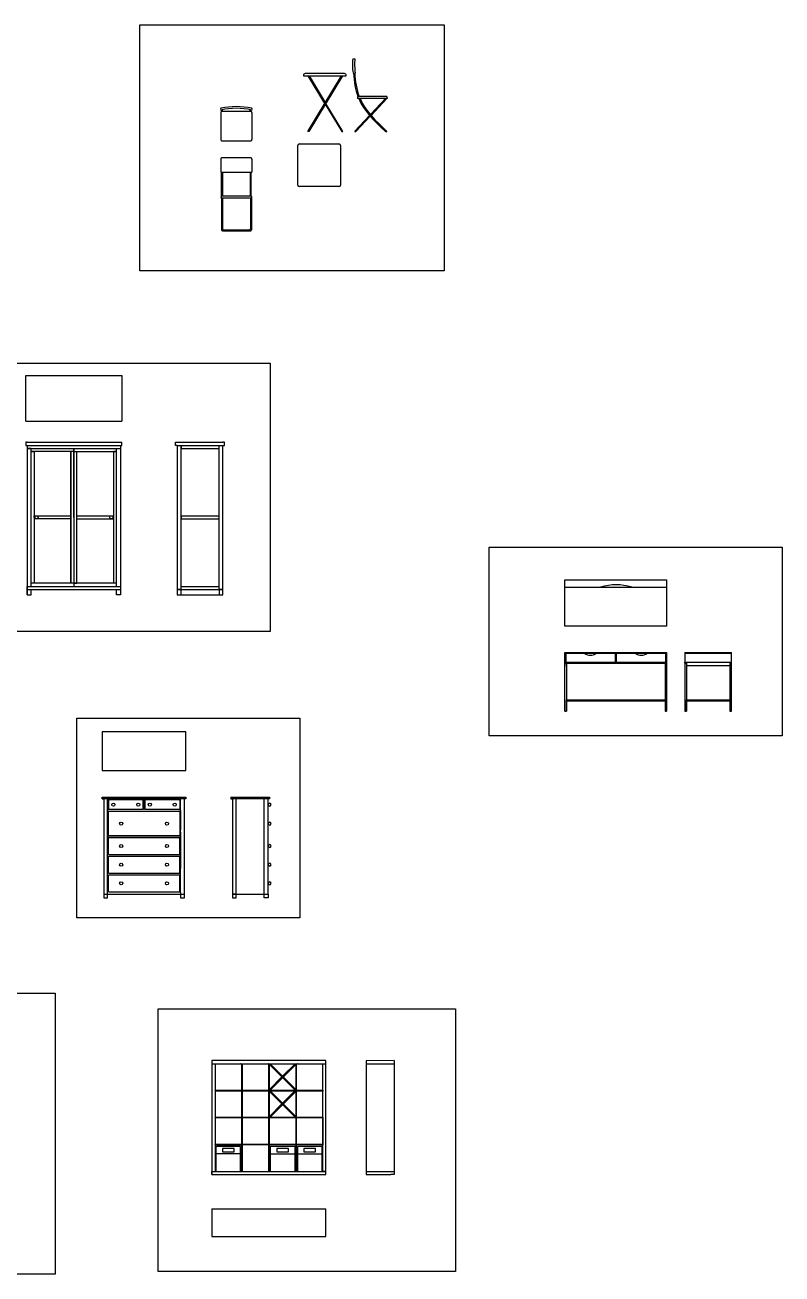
# Model space of a CAD drawing. Header units: millimetres. Extents: x -590 to 14421, y -527 to 4753.
# Drawn here: x 10113 to 11089, y 2649 to 4260 of the extents above; entities that cross this region are included whole.
import ezdxf

# ---------------------------------------------------------------- set-up
doc = ezdxf.new("R2010")
doc.units = ezdxf.units.MM

msp = doc.modelspace()

# ---------------------------------------------------------------- linework, layer by layer
for p, q in [((10535.711, 4216.854), (10538.304, 4216.854)), ((10479.312, 4194.853), (10500.21, 4160.282)), ((10536.035, 4198.234), (10538.737, 4198.543)), ((10579.711, 4165.354), (10541.706, 4165.354)), ((10580.279, 4165.354), (10541.706, 4165.354)), ((10579.711, 4167.854), (10542.29, 4167.854)), ((10558.317, 4144.68), (10577.773, 4165.354)), ((10559.239, 4143.6), (10579.711, 4165.354)), ((10365.483, 4147.615), (10365.483, 4112.13)), ((10366.483, 4148.814), (10366.483, 4150.832)), ((10404.604, 4148.814), (10366.483, 4148.814)), ((10367.683, 4148.814), (10367.683, 4151.077)), ((10403.404, 4148.814), (10403.404, 4151.054)), ((10404.604, 4148.814), (10404.604, 4150.807)), ((10405.604, 4147.386), (10405.604, 4112.549)), ((10538.338, 4123.45), (10557.275, 4143.573)), ((10539.998, 4123.154), (10558.195, 4142.491)), ((10366.483, 4110.951), (10404.604, 4110.951)), ((10538.721, 4122.854), (10539.354, 4122.854)), ((10578.168, 4122.854), (10579.136, 4122.854)), ((10579.711, 4122.854), (10579.711, 4122.854)), ((10464.796, 4053.797), (10464.796, 4104.797)), ((10466.796, 4106.797), (10517.796, 4106.797)), ((10519.796, 4104.797), (10519.796, 4053.797)), ((10365.483, 4087.372), (10365.483, 4070.554)), ((10404.104, 4088.872), (10367.017, 4088.872)), ((10405.604, 4087.338), (10405.604, 4070.554)), ((10366.483, 4070.554), (10365.483, 4070.554)), ((10366.483, 4039.852), (10366.483, 4070.554)), ((10366.483, 4070.554), (10404.604, 4070.547)), ((10367.683, 4070.554), (10367.796, 4039.872)), ((10403.404, 4070.547), (10403.428, 4039.872)), ((10404.604, 4039.86), (10404.604, 4070.547)), ((10404.604, 4070.547), (10405.604, 4070.547)), ((10517.796, 4051.797), (10466.796, 4051.797)), ((10365.563, 4037.372), (10405.563, 4037.372)), ((10366.483, 4039.852), (10404.611, 4039.852)), ((10366.483, 4037.372), (10366.483, 3995.826)), ((10367.783, 4037.372), (10367.783, 3997.18)), ((10403.539, 4037.372), (10403.539, 3997.14)), ((10404.839, 4037.372), (10404.839, 3995.839)), ((10366.483, 4015.563), (10367.783, 4015.563)), ((10403.539, 4015.563), (10404.839, 4015.563)), ((10367.45, 3994.872), (10403.885, 3994.872)), ((10368.752, 3996.172), (10402.531, 3996.172)), ((10113.871, 3749.148), (10113.871, 3808.148)), ((10113.871, 3808.148), (10237.893, 3808.148)), ((10237.893, 3808.148), (10237.893, 3749.148)), ((10113.871, 3749.148), (10237.893, 3749.148)), ((10115.893, 3722.093), (10113.893, 3722.093)), ((10113.893, 3722.093), (10113.896, 3721.978)), ((10113.896, 3721.978), (10113.896, 3717.978)), ((10113.896, 3717.978), (10235.893, 3717.978)), ((10115.893, 3722.093), (10235.893, 3722.093)), ((10115.893, 3717.978), (10115.893, 3525.093)), ((10120.893, 3713.978), (10115.893, 3713.978)), ((10115.893, 3713.978), (10235.893, 3713.978)), ((10120.893, 3536.093), (10120.893, 3713.978)), ((10120.893, 3713.978), (10230.893, 3713.978)), ((10175.893, 3709.978), (10120.893, 3709.978)), ((10120.893, 3709.978), (10124.893, 3709.978)), ((10124.893, 3709.978), (10124.893, 3540.093)), ((10175.893, 3709.978), (10171.893, 3709.978)), ((10171.893, 3709.978), (10171.893, 3540.093)), ((10171.893, 3540.093), (10171.893, 3709.978)), ((10175.893, 3625.035), (10175.893, 3713.978)), ((10175.893, 3713.978), (10175.893, 3536.093)), ((10175.893, 3713.978), (10175.893, 3709.978)), ((10175.893, 3709.978), (10230.893, 3709.978)), ((10179.893, 3540.093), (10179.893, 3709.978)), ((10230.893, 3709.978), (10226.893, 3709.978)), ((10226.893, 3709.978), (10226.893, 3540.093)), ((10230.893, 3536.093), (10230.893, 3713.978)), ((10235.893, 3722.093), (10237.893, 3722.093)), ((10235.893, 3717.978), (10235.893, 3525.093)), ((10235.893, 3717.978), (10237.893, 3717.978)), ((10237.893, 3722.093), (10237.893, 3721.978)), ((10237.893, 3717.978), (10237.893, 3721.978)), ((10307.211, 3717.978), (10307.211, 3722.093)), ((10307.211, 3722.093), (10368.211, 3722.093)), ((10309.211, 3717.978), (10307.211, 3717.978)), ((10309.211, 3717.978), (10309.211, 3525.093)), ((10309.211, 3717.978), (10368.211, 3717.978)), ((10314.211, 3532.093), (10314.211, 3717.978)), ((10314.211, 3717.978), (10314.211, 3713.978)), ((10314.211, 3713.978), (10363.211, 3713.978)), ((10363.211, 3532.093), (10363.211, 3717.978)), ((10370.211, 3722.093), (10368.211, 3722.093)), ((10368.211, 3525.093), (10368.211, 3717.978)), ((10368.211, 3717.978), (10370.211, 3717.978)), ((10370.211, 3717.978), (10370.211, 3722.093)), ((10124.893, 3625.035), (10124.893, 3627.035)), ((10124.893, 3627.035), (10171.893, 3627.035)), ((10171.893, 3627.035), (10171.893, 3623.035)), ((10179.893, 3627.035), (10226.893, 3627.035)), ((10314.211, 3627.035), (10363.211, 3627.035)), ((10314.211, 3627.035), (10314.211, 3623.035)), ((10171.893, 3623.035), (10124.893, 3623.035)), ((10179.893, 3623.035), (10226.893, 3623.035)), ((10314.211, 3623.035), (10363.211, 3623.035)), ((10115.893, 3532.093), (10115.893, 3536.093)), ((10115.893, 3536.093), (10235.893, 3536.093)), ((10115.893, 3525.093), (10115.893, 3532.093)), ((10115.893, 3532.093), (10235.893, 3532.093)), ((10175.893, 3540.093), (10120.893, 3540.093)), ((10120.893, 3525.093), (10120.893, 3532.093)), ((10230.893, 3540.093), (10175.893, 3540.093)), ((10175.893, 3540.093), (10179.893, 3540.093)), ((10226.893, 3536.093), (10230.893, 3536.093)), ((10230.893, 3536.093), (10230.893, 3540.093)), ((10230.893, 3525.093), (10230.893, 3532.093)), ((10235.893, 3532.093), (10235.893, 3525.093)), ((10314.211, 3532.093), (10309.211, 3532.093)), ((10309.211, 3532.093), (10368.211, 3532.093)), ((10314.211, 3532.093), (10314.211, 3536.093)), ((10314.211, 3536.093), (10363.211, 3536.093)), ((10314.211, 3525.093), (10314.211, 3532.093)), ((10368.211, 3532.093), (10363.211, 3532.093)), ((10363.211, 3532.093), (10363.211, 3525.093)), ((10368.211, 3525.093), (10368.211, 3532.093)), ((10809.235, 3544.574), (10940.235, 3544.574)), ((10809.235, 3484.574), (10809.235, 3544.574)), ((10809.235, 3535.148), (10940.235, 3535.148)), ((10841.27, 3535.148), (10881.27, 3535.148)), ((10940.235, 3544.574), (10940.235, 3484.574)), ((10115.893, 3525.093), (10120.893, 3525.093)), ((10235.893, 3525.093), (10230.893, 3525.093)), ((10309.211, 3525.093), (10368.211, 3525.093)), ((10309.211, 3525.093), (10314.211, 3525.093)), ((10363.211, 3525.093), (10368.211, 3525.093)), ((10940.235, 3484.574), (10809.235, 3484.574)), ((10809.235, 3450.863), (10940.235, 3450.863)), ((10809.235, 3374.863), (10809.235, 3450.863)), ((10809.235, 3450.863), (10809.235, 3432.863)), ((10809.235, 3450.863), (10809.235, 3449.863)), ((10809.235, 3449.863), (10940.235, 3449.863)), ((10810.229, 3449.863), (10810.229, 3438.096)), ((10810.229, 3449.863), (10875.732, 3449.863)), ((10834.48, 3449.863), (10849.48, 3449.863)), ((10875.732, 3449.863), (10873.732, 3449.863)), ((10873.732, 3449.863), (10873.732, 3438.096)), ((10873.732, 3449.863), (10873.732, 3438.096)), ((10875.732, 3438.096), (10875.732, 3449.863)), ((10940.235, 3449.863), (10939.235, 3449.863)), ((10939.235, 3449.863), (10939.235, 3438.096)), ((10939.235, 3438.096), (10939.235, 3449.863)), ((10940.235, 3450.863), (10940.235, 3450.863)), ((10940.235, 3450.863), (10940.235, 3374.863)), ((10963.883, 3450.863), (11023.883, 3450.863)), ((10963.883, 3450.863), (10963.883, 3374.863)), ((10963.883, 3450.863), (10963.883, 3449.863)), ((10963.883, 3449.863), (11023.883, 3449.863)), ((10973.309, 3449.863), (10973.309, 3450.863)), ((11023.883, 3374.863), (11023.883, 3450.863)), ((10809.235, 3437.096), (10809.235, 3438.096)), ((10809.235, 3438.096), (10940.235, 3438.096)), ((10809.235, 3437.096), (10940.235, 3437.096)), ((10809.235, 3437.096), (10811.235, 3437.096)), ((10811.235, 3437.096), (10811.235, 3374.863)), ((10874.732, 3438.096), (10875.732, 3438.096)), ((10940.235, 3437.096), (10938.235, 3437.096)), ((10938.235, 3437.096), (10938.235, 3374.863)), ((10963.883, 3437.096), (10963.883, 3438.096)), ((10963.883, 3438.096), (11023.883, 3438.096)), ((10963.883, 3437.096), (10965.883, 3437.096)), ((10965.883, 3437.096), (10965.883, 3374.863)), ((10965.883, 3437.096), (10965.883, 3434.096)), ((10965.883, 3434.096), (11021.883, 3434.096)), ((11023.883, 3437.096), (11021.883, 3437.096)), ((11021.883, 3437.096), (11021.883, 3374.863)), ((10811.235, 3374.863), (10811.235, 3389.863)), ((10811.235, 3389.863), (10938.235, 3389.863)), ((10938.235, 3387.863), (10811.235, 3387.863)), ((10938.235, 3389.863), (10938.235, 3387.863)), ((10965.883, 3374.863), (10965.883, 3389.863)), ((10965.883, 3389.863), (11021.883, 3389.863)), ((11021.883, 3387.863), (10965.883, 3387.863)), ((11021.883, 3389.863), (11021.883, 3387.863)), ((10809.235, 3374.863), (10811.235, 3374.863)), ((10938.235, 3374.863), (10940.235, 3374.863)), ((10963.883, 3374.863), (10965.883, 3374.863)), ((11021.883, 3374.863), (11023.883, 3374.863)), ((10320.488, 3348.603), (10212.488, 3348.603)), ((10212.488, 3348.603), (10212.488, 3298.603)), ((10320.488, 3298.603), (10320.488, 3348.603)), ((10212.488, 3298.603), (10320.488, 3298.603)), ((10212.488, 3264.047), (10320.488, 3264.047)), ((10212.488, 3262.047), (10212.488, 3264.047)), ((10320.488, 3262.047), (10212.488, 3262.047)), ((10212.488, 3262.047), (10214.488, 3262.047)), ((10214.488, 3262.047), (10214.488, 3134.047)), ((10219.488, 3141.047), (10219.488, 3262.047)), ((10219.488, 3262.047), (10265.488, 3262.047)), ((10219.488, 3262.047), (10219.488, 3244.047)), ((10219.488, 3262.047), (10219.488, 3247.047)), ((10219.488, 3262.047), (10220.488, 3262.047)), ((10219.488, 3262.047), (10219.488, 3261.047)), ((10220.488, 3261.047), (10220.488, 3248.047)), ((10265.488, 3248.047), (10265.488, 3261.047)), ((10265.488, 3261.047), (10265.488, 3248.047)), ((10267.488, 3261.047), (10267.488, 3248.047)), ((10313.488, 3262.047), (10312.488, 3262.047)), ((10312.488, 3261.047), (10312.488, 3248.047)), ((10313.488, 3141.047), (10313.488, 3262.047)), ((10318.488, 3134.047), (10318.488, 3262.047)), ((10320.488, 3264.047), (10320.488, 3262.047)), ((10378.305, 3264.047), (10378.305, 3262.047)), ((10378.305, 3264.047), (10428.305, 3264.047)), ((10428.305, 3262.047), (10378.305, 3262.047)), ((10378.305, 3262.047), (10380.305, 3262.047)), ((10380.305, 3262.047), (10380.305, 3134.047)), ((10385.305, 3139.063), (10385.305, 3262.047)), ((10421.305, 3139.063), (10421.305, 3262.047)), ((10426.305, 3139.063), (10426.305, 3262.047)), ((10428.305, 3264.047), (10428.305, 3262.047)), ((10219.488, 3244.047), (10219.488, 3219.047)), ((10220.488, 3246.047), (10312.488, 3246.047)), ((10313.488, 3247.047), (10313.488, 3222.047)), ((10219.488, 3222.047), (10219.488, 3197.047)), ((10219.488, 3189.047), (10219.488, 3213.047)), ((10219.488, 3185.047), (10219.488, 3207.047)), ((10220.488, 3214.047), (10312.488, 3214.047)), ((10220.488, 3212.047), (10312.488, 3212.047)), ((10220.488, 3190.047), (10220.488, 3212.047)), ((10312.488, 3190.047), (10312.488, 3212.047)), ((10313.488, 3219.047), (10313.488, 3194.047)), ((10313.488, 3197.047), (10313.488, 3172.047)), ((10219.488, 3141.047), (10219.488, 3181.047)), ((10220.488, 3190.047), (10312.488, 3190.047)), ((10220.488, 3188.047), (10312.488, 3188.047)), ((10220.488, 3166.047), (10220.488, 3188.047)), ((10312.488, 3166.047), (10312.488, 3188.047)), ((10313.488, 3165.047), (10313.488, 3189.047)), ((10313.488, 3163.047), (10313.488, 3185.047)), ((10219.488, 3141.047), (10219.488, 3165.047)), ((10219.488, 3141.047), (10219.488, 3163.047)), ((10220.488, 3166.047), (10312.488, 3166.047)), ((10220.488, 3164.047), (10312.488, 3164.047)), ((10220.488, 3142.047), (10220.488, 3164.047)), ((10312.488, 3142.047), (10312.488, 3164.047)), ((10214.488, 3139.063), (10318.488, 3139.063)), ((10214.488, 3134.047), (10219.488, 3134.047)), ((10219.488, 3134.047), (10219.488, 3141.047)), ((10220.488, 3142.047), (10312.488, 3142.047)), ((10313.488, 3141.047), (10313.488, 3134.047)), ((10313.488, 3134.047), (10318.488, 3134.047)), ((10385.305, 3139.063), (10380.305, 3139.063)), ((10380.305, 3139.063), (10426.305, 3139.063)), ((10380.305, 3134.047), (10385.305, 3134.047)), ((10385.305, 3134.047), (10385.305, 3139.063)), ((10421.305, 3134.047), (10421.305, 3139.063)), ((10421.305, 3139.063), (10426.305, 3139.063)), ((10426.305, 3134.047), (10421.305, 3134.047)), ((10426.305, 3139.063), (10426.305, 3134.047)), ((10501.045, 2924.289), (10354.045, 2924.289)), ((10354.045, 2924.289), (10354.045, 2777.289)), ((10354.045, 2924.289), (10354.045, 2920.289)), ((10354.045, 2920.289), (10501.045, 2920.289)), ((10354.045, 2920.289), (10358.045, 2920.289)), ((10358.045, 2920.289), (10358.045, 2781.289)), ((10358.045, 2920.289), (10358.045, 2887.539)), ((10390.795, 2920.289), (10390.295, 2920.289)), ((10392.302, 2920.289), (10392.302, 2886.039)), ((10393.302, 2886.039), (10393.302, 2920.289)), ((10427.545, 2920.289), (10427.045, 2920.289)), ((10427.045, 2920.289), (10427.045, 2886.039)), ((10428.045, 2886.039), (10428.045, 2920.289)), ((10428.045, 2920.289), (10428.545, 2920.289)), ((10428.045, 2919.284), (10461.116, 2886.039)), ((10462.116, 2887.044), (10429.045, 2920.289)), ((10445.08, 2904.169), (10461.116, 2920.289)), ((10462.116, 2919.284), (10446.08, 2903.164)), ((10462.116, 2920.289), (10462.116, 2886.039)), ((10463.116, 2886.039), (10463.116, 2920.289)), ((10464.295, 2920.289), (10463.795, 2920.289)), ((10497.045, 2781.289), (10497.045, 2920.289)), ((10501.045, 2777.289), (10501.045, 2924.289)), ((10588.771, 2924.289), (10553.057, 2924.1)), ((10553.057, 2924.1), (10553.057, 2777.289)), ((10553.057, 2920.289), (10588.771, 2920.289)), ((10588.771, 2924.289), (10588.771, 2777.289)), ((10428.045, 2887.044), (10444.08, 2903.164)), ((10445.08, 2902.159), (10429.045, 2886.039)), ((10358.045, 2887.539), (10358.045, 2850.789)), ((10358.045, 2885.539), (10358.046, 2886.039)), ((10497.045, 2885.039), (10358.045, 2885.039)), ((10358.046, 2886.039), (10497.045, 2886.039)), ((10392.302, 2885.039), (10392.302, 2851.289)), ((10393.302, 2851.289), (10393.302, 2885.039)), ((10427.045, 2885.039), (10427.045, 2851.289)), ((10428.045, 2886.633), (10428.045, 2886.039)), ((10428.045, 2886.039), (10428.045, 2886.539)), ((10428.045, 2886.039), (10428.545, 2886.039)), ((10428.045, 2851.289), (10428.045, 2885.039)), ((10429.065, 2885.039), (10428.045, 2885.039)), ((10428.045, 2884.534), (10461.116, 2851.289)), ((10429.045, 2885.039), (10429.065, 2885.039)), ((10462.116, 2852.294), (10429.542, 2885.039)), ((10445.08, 2869.419), (10460.618, 2885.039)), ((10462.116, 2884.534), (10446.08, 2868.414)), ((10462.116, 2886.039), (10461.616, 2886.039)), ((10462.116, 2886.039), (10462.116, 2886.539)), ((10462.116, 2885.039), (10462.116, 2851.289)), ((10463.116, 2851.289), (10463.116, 2885.039)), ((10497.045, 2886.039), (10497.045, 2885.039)), ((10428.045, 2852.294), (10444.08, 2868.414)), ((10445.08, 2867.409), (10429.045, 2851.289)), ((10358.045, 2850.789), (10358.045, 2851.289)), ((10358.045, 2851.289), (10497.045, 2851.289)), ((10358.045, 2850.789), (10358.045, 2814.039)), ((10497.102, 2850.291), (10358.045, 2850.291)), ((10392.302, 2850.291), (10392.302, 2816.539)), ((10393.302, 2816.539), (10393.302, 2850.291)), ((10427.045, 2850.291), (10427.045, 2816.539)), ((10428.045, 2816.539), (10428.045, 2850.291)), ((10462.116, 2850.291), (10462.116, 2816.539)), ((10463.116, 2816.539), (10463.116, 2850.291)), ((10497.045, 2851.289), (10497.102, 2850.291)), ((10497.045, 2850.291), (10497.045, 2816.539)), ((10392.302, 2824.902), (10392.302, 2815.539)), ((10358.045, 2816.039), (10358.045, 2816.539)), ((10358.045, 2816.539), (10497.045, 2816.539)), ((10497.045, 2815.539), (10358.045, 2815.539)), ((10358.045, 2814.039), (10358.045, 2781.289)), ((10391.015, 2804.159), (10359.065, 2804.159)), ((10360.352, 2815.539), (10392.302, 2815.539)), ((10367.408, 2811.077), (10367.408, 2806.604)), ((10382.672, 2811.077), (10367.408, 2811.077)), ((10367.408, 2806.604), (10382.672, 2806.604)), ((10382.672, 2806.604), (10382.672, 2811.077)), ((10392.302, 2815.539), (10392.302, 2781.289)), ((10393.302, 2781.289), (10393.302, 2815.539)), ((10427.045, 2815.539), (10427.045, 2781.289)), ((10428.045, 2781.289), (10428.045, 2815.539)), ((10429.244, 2804.159), (10461.194, 2804.159)), ((10437.587, 2811.077), (10437.587, 2806.604)), ((10452.851, 2811.077), (10437.587, 2811.077)), ((10437.587, 2806.604), (10452.851, 2806.604)), ((10452.851, 2806.604), (10452.851, 2811.077)), ((10461.194, 2813.522), (10461.194, 2804.159)), ((10462.116, 2815.539), (10462.116, 2781.289)), ((10463.116, 2781.289), (10463.116, 2815.539)), ((10464.116, 2804.159), (10496.066, 2804.159)), ((10472.459, 2811.077), (10472.459, 2806.604)), ((10487.723, 2811.077), (10472.459, 2811.077)), ((10472.459, 2806.604), (10487.723, 2806.604)), ((10487.723, 2806.604), (10487.723, 2811.077)), ((10496.066, 2813.522), (10496.066, 2804.159)), ((10497.045, 2816.539), (10497.045, 2815.539)), ((10354.045, 2777.289), (10354.045, 2781.289)), ((10354.045, 2781.289), (10501.045, 2781.289)), ((10354.045, 2777.289), (10501.045, 2777.289)), ((10390.295, 2781.289), (10391.295, 2781.289)), ((10427.045, 2781.289), (10428.045, 2781.289)), ((10463.795, 2781.289), (10464.795, 2781.289)), ((10501.045, 2781.289), (10497.045, 2781.289)), ((10553.057, 2781.289), (10588.771, 2781.289)), ((10553.057, 2777.289), (10557.057, 2777.289)), ((10557.057, 2777.289), (10584.771, 2777.289)), ((10588.771, 2777.289), (10584.771, 2777.289)), ((10354.045, 2732.933), (10501.045, 2732.933)), ((10354.045, 2732.933), (10354.045, 2697.218)), ((10501.045, 2697.218), (10501.045, 2732.933)), ((10354.045, 2697.218), (10501.045, 2697.218))]:
    msp.add_line(p, q)
at = {"color": 5}
for points in [[(10261.229, 4260.32), (10653.477, 4260.32), (10653.477, 3943.041), (10261.229, 3943.041)], [(10179.753, 3365.842), (10467.515, 3365.842), (10467.515, 3108.279), (10179.753, 3108.279)], [(9893.429, 3011.445), (10151.929, 3011.445), (10151.929, 2648.945), (9893.429, 2648.945)]]:
    msp.add_lwpolyline(points, close=True, dxfattribs=at)
msp.add_lwpolyline([(10474.085, 4197.853, 0.30277564), (10472.085, 4194.853), (10527.085, 4194.853, 0.30277564), (10525.085, 4197.853)], format="xyb", close=True)
for points in [[(10521.513, 4194.853), (10522.485, 4194.853), (10478.907, 4122.763), (10477.53, 4122.763), (10521.108, 4194.853)], [(10499.522, 4159.143), (10477.935, 4194.853), (10478.907, 4194.853)], [(10500.21, 4158.004), (10521.513, 4122.763), (10522.89, 4122.763), (10500.899, 4159.143)], [(10855.217, 3535.148), (10895.217, 3535.148)]]:
    msp.add_lwpolyline(points)
at = {"color": 3}
msp.add_lwpolyline([(10064.655, 3823.939), (10429.155, 3823.939), (10429.155, 3477.732), (10064.655, 3477.732)], close=True, dxfattribs=at)
at = {"color": 6}
msp.add_lwpolyline([(10711.473, 3586.614), (11089.053, 3586.614), (11089.053, 3343.194), (10711.473, 3343.194)], close=True, dxfattribs=at)
for points in [[(10220.488, 3261.047), (10265.488, 3261.047), (10265.488, 3248.047), (10220.488, 3248.047)], [(10267.488, 3261.047), (10312.488, 3261.047), (10312.488, 3248.047), (10267.488, 3248.047)], [(10220.488, 3246.047), (10312.488, 3246.047), (10312.488, 3214.047), (10220.488, 3214.047)], [(10359.065, 2781.289), (10391.015, 2781.289), (10391.015, 2813.522), (10359.065, 2813.522)], [(10429.244, 2781.289), (10461.194, 2781.289), (10461.194, 2813.522), (10429.244, 2813.522)], [(10464.116, 2781.289), (10496.066, 2781.289), (10496.066, 2813.522), (10464.116, 2813.522)], [(10464.116, 2813.522), (10464.116, 2813.522), (10464.116, 2813.522), (10464.116, 2813.522)]]:
    msp.add_lwpolyline(points, close=True)
at = {"color": 1}
msp.add_lwpolyline([(10284.6, 2990.996), (10667.98, 2990.996), (10667.98, 2651.993), (10284.6, 2651.993)], close=True, dxfattribs=at)
for centre, radius in [((10500.21, 4159.154), 0.201), ((10558.195, 4143.546), 0.194), ((10127.8, 3625.035), 2), ((10224.211, 3625.035), 2), ((10226.945, 3254.547), 2), ((10259.03, 3254.547), 2), ((10273.945, 3254.547), 2), ((10306.03, 3254.547), 2), ((10236.945, 3230.047), 2), ((10296.03, 3230.047), 2), ((10236.945, 3201.047), 2), ((10296.03, 3201.047), 2), ((10236.945, 3177.047), 2), ((10296.03, 3177.047), 2), ((10236.945, 3153.047), 2), ((10296.03, 3153.047), 2)]:
    msp.add_circle(centre, radius)
for centre, radius, start, end in [((10598.747, 4208.638), 63.569, 172.573489, 189.419461), ((10613.223, 4209.467), 75.282, 174.368954, 188.336221), ((10546.387, 4165.578), 4.687, 150.949803, 182.664036), ((10574.766, 4165.416), 5.514, 359.404079, 26.241787), ((10367.206, 4151.729), 2.052, 147.109297, 212.890687), ((10385.484, 4063.147), 91.899, 77.358359, 102.570393), ((10385.484, 4060.919), 91.899, 77.358359, 102.570393), ((10366.834, 4147.505), 1.356, 105.021235, 175.344579), ((10404.096, 4147.395), 1.508, 359.658862, 70.323381), ((10402.996, 4151.704), 2.829, 336.79987, 23.20013), ((10366.771, 4112.208), 1.29, 176.522837, 257.111454), ((10404.038, 4112.417), 1.571, 291.105156, 4.839771), ((10538.764, 4123.303), 0.451, 161.008722, 264.505031), ((10539.3, 4123.811), 0.959, 273.240088, 316.738336), ((10578.365, 4124.487), 1.645, 226.127915, 263.140494), ((10579.081, 4123.106), 0.258, 282.378055, 33.401454), ((10466.796, 4104.797), 2, 90, 180), ((10517.796, 4104.797), 2, 0, 90), ((10366.983, 4087.372), 1.5, 88.733159, 180), ((10404.104, 4087.371), 1.5, 358.733159, 90), ((10466.796, 4053.797), 2, 180, 270), ((10517.796, 4053.797), 2, 270, 0), ((10370.813, 4036.835), 5.278, 145.132506, 174.16518), ((10402.082, 4037.458), 3.482, 358.569592, 43.59925), ((10368.795, 3997.183), 1.012, 176.776905, 267.556296), ((10402.528, 3997.183), 1.012, 266.776905, 357.556296), ((10367.493, 3995.883), 1.012, 176.776905, 267.556296), ((10403.828, 3995.882), 1.012, 266.776905, 357.556296), ((10875.272, 3468.645), 69.428, 73.305692, 106.790188), ((10841.98, 3459.433), 12.159, 231.913924, 308.086076), ((10907.553, 3459.433), 12.159, 231.913924, 308.086076), ((10425.679, 3258.09), 3.046, 281.860217, 329.556276), ((10428.305, 3254.547), 2, 270, 90), ((10425.679, 3251.004), 3.046, 30.443724, 78.139783), ((10425.679, 3233.59), 3.046, 281.860217, 329.556276), ((10425.679, 3226.504), 3.046, 30.443724, 78.139783), ((10428.305, 3230.047), 2, 270, 90), ((10425.679, 3204.59), 3.046, 281.860217, 329.556276), ((10425.679, 3197.504), 3.046, 30.443724, 78.139783), ((10428.305, 3201.047), 2, 270, 90), ((10425.679, 3180.591), 3.046, 281.860217, 329.556276), ((10425.679, 3173.504), 3.046, 30.443724, 78.139783), ((10428.305, 3177.047), 2, 270, 90), ((10425.679, 3156.59), 3.046, 281.860217, 329.556276), ((10425.679, 3149.504), 3.046, 30.443724, 78.139783), ((10428.305, 3153.047), 2, 270, 90)]:
    msp.add_arc(centre, radius, start, end)
for points in [[(10536.481, 4198.285), (10537.244, 4187.253), (10538.818, 4176.572), (10542.29, 4167.854)], [(10538.092, 4198.469), (10538.827, 4187.723), (10540.331, 4177.317), (10543.968, 4167.854)], [(10543.297, 4165.354), (10550.088, 4149.454), (10563.351, 4136.362), (10577.225, 4123.301)], [(10544.989, 4165.354), (10551.933, 4149.333), (10565.581, 4136.276), (10579.296, 4123.249)]]:
    msp.add_open_spline(points, degree=3)

doc.saveas('drawing.dxf')
